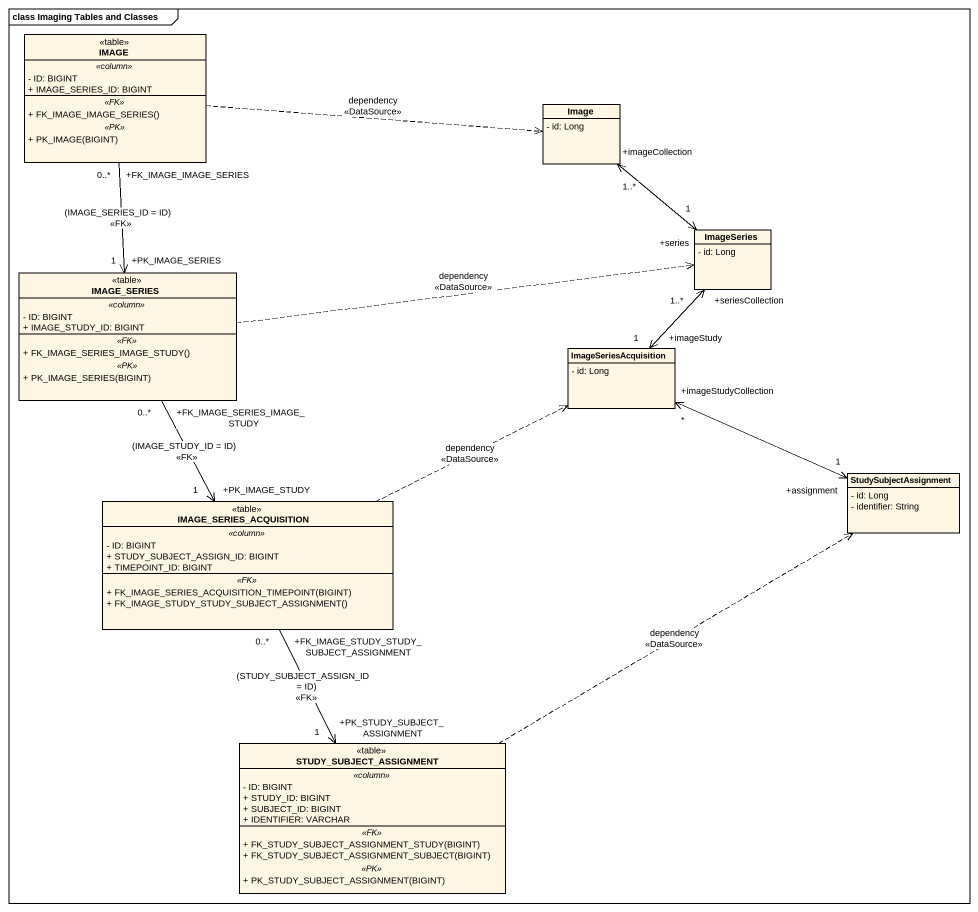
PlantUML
@startuml
mainframe class Imaging Tables and Classes
hide circle
hide empty members
skinparam classAttributeIconSize 0
class IMAGE <<table>> {
  .. <<column>> ..
  - ID: BIGINT
  + IMAGE_SERIES_ID: BIGINT
  .. <<FK>> ..
  + FK_IMAGE_IMAGE_SERIES()
  .. <<PK>> ..
  + PK_IMAGE(BIGINT)
}
class Image {
  - id: Long
}
class ImageSeries {
  - id: Long
}
class IMAGE_SERIES <<table>> {
  .. <<column>> ..
  - ID: BIGINT
  + IMAGE_STUDY_ID: BIGINT
  .. <<FK>> ..
  + FK_IMAGE_SERIES_IMAGE_STUDY()
  .. <<PK>> ..
  + PK_IMAGE_SERIES(BIGINT)
}
class ImageSeriesAcquisition {
  - id: Long
}
class StudySubjectAssignment {
  - id: Long
  - identifier: String
}
class IMAGE_SERIES_ACQUISITION <<table>> {
  .. <<column>> ..
  - ID: BIGINT
  + STUDY_SUBJECT_ASSIGN_ID: BIGINT
  + TIMEPOINT_ID: BIGINT
  .. <<FK>> ..
  + FK_IMAGE_SERIES_ACQUISITION_TIMEPOINT(BIGINT)
  + FK_IMAGE_STUDY_STUDY_SUBJECT_ASSIGNMENT()
}
class STUDY_SUBJECT_ASSIGNMENT <<table>> {
  .. <<column>> ..
  - ID: BIGINT
  + STUDY_ID: BIGINT
  + SUBJECT_ID: BIGINT
  + IDENTIFIER: VARCHAR
  .. <<FK>> ..
  + FK_STUDY_SUBJECT_ASSIGNMENT_STUDY(BIGINT)
  + FK_STUDY_SUBJECT_ASSIGNMENT_SUBJECT(BIGINT)
  .. <<PK>> ..
  + PK_STUDY_SUBJECT_ASSIGNMENT(BIGINT)
}
IMAGE .right.> Image : dependency\n<<DataSource>>
IMAGE "+FK_IMAGE_IMAGE_SERIES\n0..*" --> "+PK_IMAGE_SERIES\n1" IMAGE_SERIES : (IMAGE_SERIES_ID = ID)\n<<FK>>
ImageSeries "+series\n1" <-up-> "+imageCollection\n1..*" Image
IMAGE_SERIES .right.> ImageSeries : dependency\n<<DataSource>>
IMAGE_SERIES "+FK_IMAGE_SERIES_IMAGE_STUDY\n0..*" --> "+PK_IMAGE_STUDY\n1" IMAGE_SERIES_ACQUISITION : (IMAGE_STUDY_ID = ID)\n<<FK>>
ImageSeriesAcquisition "+imageStudy\n1" <-up-> "+seriesCollection\n1..*" ImageSeries
StudySubjectAssignment "+assignment\n1" <-left-> "+imageStudyCollection\n*" ImageSeriesAcquisition
IMAGE_SERIES_ACQUISITION .right.> ImageSeriesAcquisition : dependency\n<<DataSource>>
IMAGE_SERIES_ACQUISITION "+FK_IMAGE_STUDY_STUDY_SUBJECT_ASSIGNMENT\n0..*" --> "+PK_STUDY_SUBJECT_ASSIGNMENT\n1" STUDY_SUBJECT_ASSIGNMENT : (STUDY_SUBJECT_ASSIGN_ID = ID)\n<<FK>>
STUDY_SUBJECT_ASSIGNMENT .right.> StudySubjectAssignment : dependency\n<<DataSource>>
@enduml
